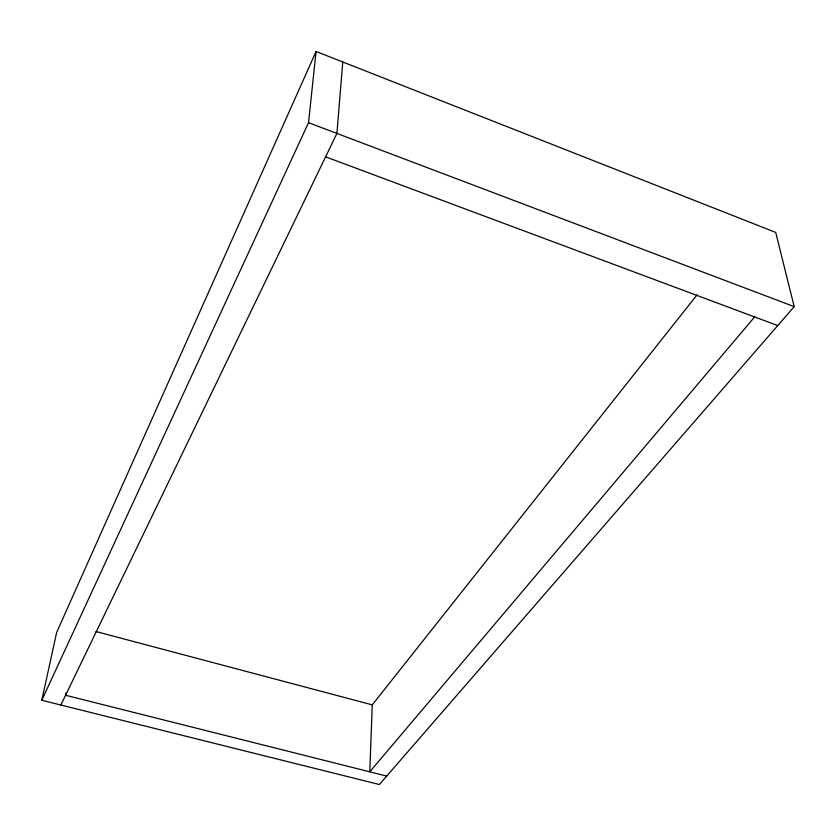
<?xml version="1.0" encoding="UTF-8"?>
<svg xmlns="http://www.w3.org/2000/svg" width="836" height="836" viewBox="0 0 836 836"><rect width="100%" height="100%" fill="white"/><g stroke="black" fill="none" stroke-linecap="round" stroke-linejoin="round"><path stroke-width="1.25" d="M697.025 294.92L372.26 704.863L369.784 771.827L754.626 316.948M342.781 61.989L336.908 133.426L60.861 705.02M41.8 700.265L308.536 122.683L316.071 51.477L775.714 232.408L794.2 306.634L379.398 784.523L41.8 700.265L56.66 632.403L316.071 51.477M66.096 692.741L65.574 695.259L386.723 776.09M96.025 631.546L372.26 704.863M325.612 156.844L777.752 325.58M308.536 122.683L794.2 306.634"/></g></svg>
